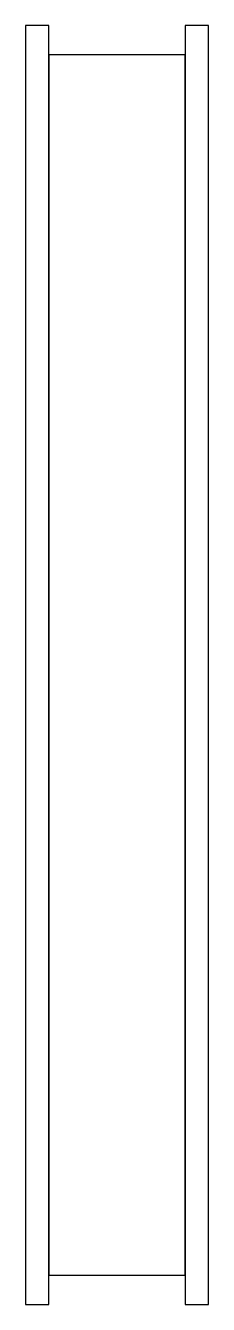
# Model space of a CAD drawing. Header units: metres. Extents: x -4.7 to 4.7, y -32.9 to 32.9.
import ezdxf

# ---------------------------------------------------------------- set-up
doc = ezdxf.new("R2010")
doc.units = ezdxf.units.M

msp = doc.modelspace()

# ---------------------------------------------------------------- linework, layer by layer
at = {"layer": 'PARAMETRIX'}
for p, q in [((-3.5, 32.881), (-4.7, 32.881)), ((-4.7, 32.881), (-4.7, -32.881)), ((-3.5, -32.881), (-3.5, 32.881)), ((4.7, 32.881), (3.5, 32.881)), ((3.5, 32.881), (3.5, -32.881)), ((4.7, -32.881), (4.7, 32.881)), ((3.5, 31.381), (-3.5, 31.381)), ((-3.5, 31.381), (-3.5, -31.381)), ((3.5, -31.381), (3.5, 31.381)), ((-3.5, -31.381), (3.5, -31.381)), ((-4.7, -32.881), (-3.5, -32.881)), ((3.5, -32.881), (4.7, -32.881))]:
    msp.add_line(p, q, dxfattribs=at)

doc.saveas('drawing.dxf')
